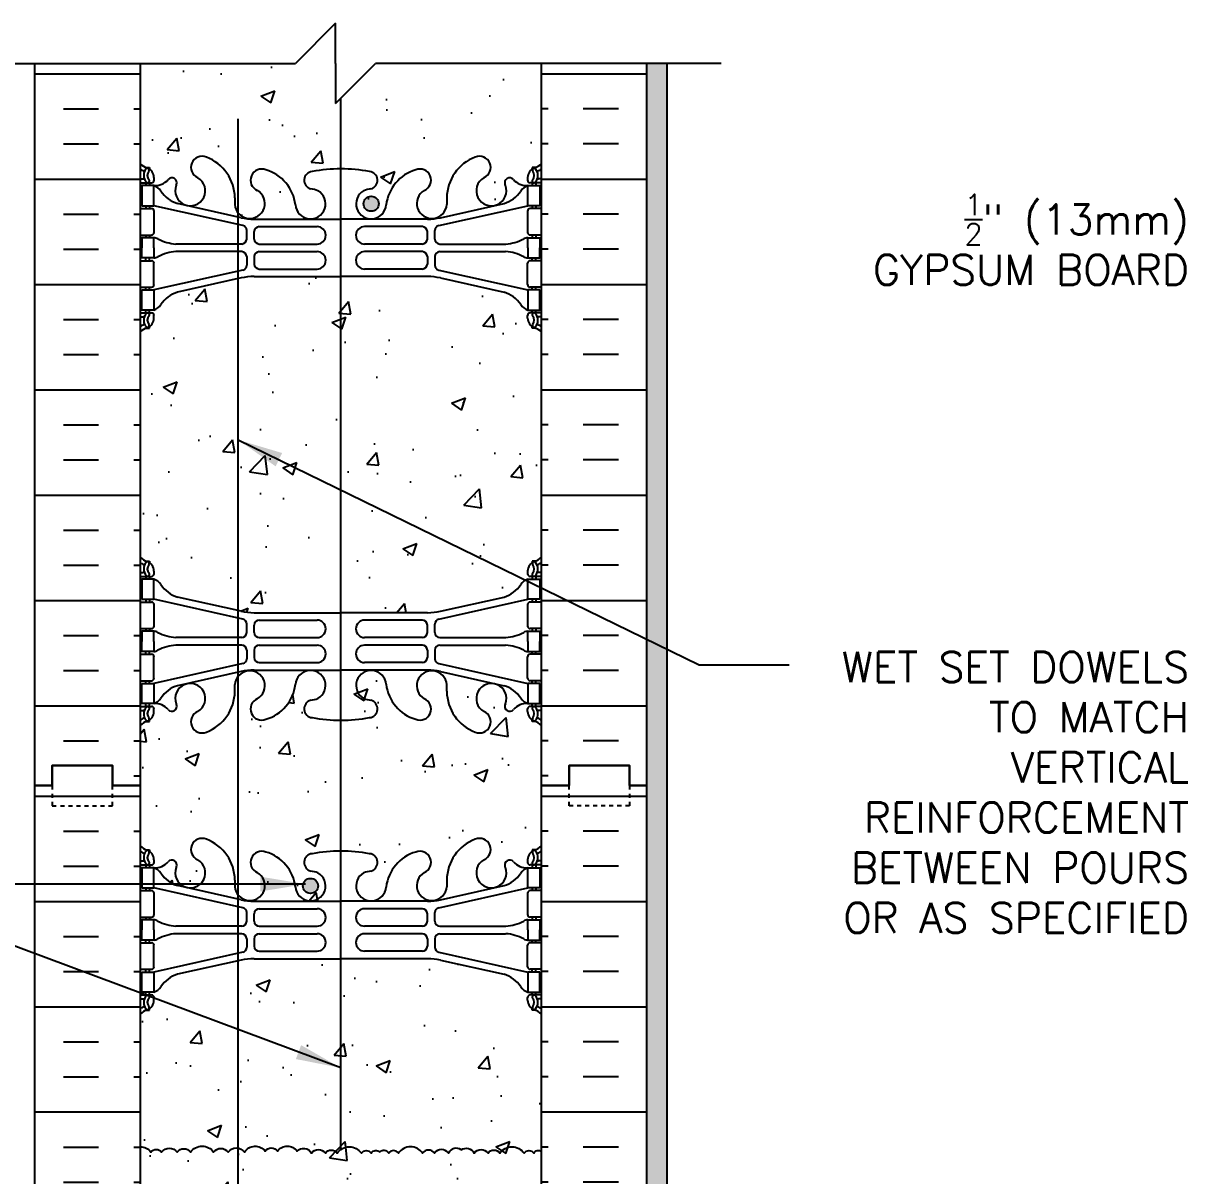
# Model space of a CAD drawing. Header units: inches. Extents: x 246.6 to 295.2, y 123.2 to 216.6.
# Drawn here: x 264.03 to 293.03, y 187.83 to 216.56 of the extents above; entities that cross this region are included whole.
import ezdxf

# ---------------------------------------------------------------- set-up
doc = ezdxf.new("R2010")
doc.units = ezdxf.units.IN
doc.header["$LTSCALE"] = 0.5
doc.header["$MEASUREMENT"] = 0
doc.linetypes.add('DASHED2', pattern=[0.375, 0.25, -0.125])
doc.linetypes.add('DASHEDX2', pattern=[1.5, 1, -0.5])
for name, color, linetype in [('CUT PLANE', 9, 'Continuous'), ('HATCH', 12, 'Continuous'), ('line25', 2, 'Continuous'), ('LINE3', 3, 'Continuous'), ('LINE50', 5, 'Continuous'), ('LINE9', 9, 'Continuous'), ('TEXT', 4, 'Continuous'), ('Web_Edge', 9, 'Continuous')]:
    doc.layers.add(name, color=color, linetype=linetype)
doc.styles.add('DIM', font='romans.shx', dxfattribs={"width": 0.7})
doc.styles.add('ROMANS', font='romans.shx', dxfattribs={"height": 1.125})
doc.dimstyles.new('ext_12', dxfattribs={"dimscale": 12, "dimtxt": 0.09375, "dimasz": 0.09375, "dimexe": 0.09375, "dimexo": 0.0625, "dimgap": 0.0625, "dimtad": 1, "dimdec": 1, "dimzin": 3, "dimdsep": 46, "dimlunit": 4, "dimtxsty": 'DIM', "dimcen": 0.09, "dimdle": 0.09375, "dimclrt": 4, "dimadec": 0, "dimazin": 0, "dimtfac": 1, "dimtdec": 1, "dimtmove": 2, "dimatfit": 3, "dimfxl": 1, "dimfrac": 2, "dimtolj": 1, "dimtzin": 0, "dimarcsym": 0})
pattern_1 = [(50, (0, 0), (3.5863, -0.31376), [0.375, -4.125]), (355, (0, 0), (-0.693757, 3.76096), [0.3, -3.3]), (100.4514, (0.299, -0.026), (2.892547, 3.447198), [0.3187, -3.50571]), (46.1842, (0, 1), (5.336205, -0.827595), [0.5625, -6.1875]), (96.6356, (0.4447, 0.931), (4.67331, 4.87059), [0.47805, -5.258565]), (351.1842, (0, 1), (4.67331, 4.87059), [0.45, -4.95]), (21, (0.5, 0.75), (2.984535, -2.013094), [0.375, -4.125]), (326, (0.5, 0.75), (1.216577, 3.62575), [0.3, -3.3]), (71.4514, (0.7487, 0.5822), (4.201113, 1.612652), [0.3187, -3.50571]), (37.5, (0, 0), (0.0607993, 1.6644693), [0, -3.26, 0, -3.35, 0, -3.3125]), (7.5, (0, 0), (1.315348, 1.972059), [0, -1.91, 0, -3.185, 0, -1.2625]), (327.5, (-1.115, 0), (2.669112, -0.1127744), [0, -1.25, 0, -3.9, 0, -5.175]), (317.5, (-1.615, 0), (2.915931, 0.500525), [0, -1.625, 0, -2.59, 0, -3.675])]

msp = doc.modelspace()

# ---------------------------------------------------------------- hatches: boundary and pattern name
at = {"layer": 'HATCH'}
h = msp.add_hatch(dxfattribs=at)
h.set_pattern_fill('AR-CONC', color=256, scale=0.5, style=0)
h.set_pattern_definition(pattern_1)
h.paths.add_polyline_path([(276.936, 215.556), (272.803, 215.556), (271.803, 214.556), (271.803, 215.556), (271.803, 216.556), (271.555, 216.308), (271.555, 212.908, -0.025258), (271.936, 212.925, -0.047544), (272.65, 212.86, -0.843243), (272.684, 212.428, 0.055617), (272.505, 212.382, 1.661382), (273.066, 212.03, -0.30095), (273.802, 212.902, -1), (274.016, 212.391, 1.661382), (274.577, 212.038), (274.576, 212.203, -0.311223), (275.285, 213.219, -1), (275.499, 212.708, 2.155404), (276.038, 212.514), (276.026, 212.535, -0.8344), (276.237, 212.661, -0.000004), (276.237, 212.661, 0.23174), (276.595, 212.509), (276.7, 212.509), (276.7, 212.579), (276.653, 212.579, -0.414214), (276.59, 212.642), (276.59, 212.709, -0.249069), (276.7, 212.917), (276.7, 212.958), (276.79, 212.958, 0.088416), (276.936, 213.056)])
h = msp.add_hatch(dxfattribs=at)
h.set_pattern_fill('AR-CONC', color=256, scale=0.5, style=0)
h.set_pattern_definition(pattern_1)
h.paths.add_polyline_path([(271.555, 216.308), (270.803, 215.556), (266.936, 215.556), (266.936, 213.056, 0.08841), (267.082, 212.958), (267.172, 212.958), (267.172, 212.917, -0.249069), (267.282, 212.709), (267.282, 212.642, -0.414214), (267.22, 212.579), (267.172, 212.579), (267.172, 212.509), (267.277, 212.509, -0.155529), (267.453, 212.375, 0.180914), (267.871, 212.064), (269.451, 211.711, 0.054974), (269.778, 211.675), (271.555, 211.675), (271.555, 212.052, -0.95707), (270.806, 212.03, 0.30095), (270.07, 212.902, 0.997129), (269.855, 212.392, 1798.123577), (269.854, 212.392, 0.001994), (269.856, 212.391, -1.661382), (269.295, 212.038), (269.296, 212.203, 0.311223), (268.587, 213.219, 0.999644), (268.373, 212.708, -0.999644), (268.587, 213.219, -0.311223), (269.296, 212.203), (269.295, 212.038, 1.661382), (269.856, 212.391, -1), (270.07, 212.902, -0.30095), (270.806, 212.03, 0.95707), (271.555, 212.052), (271.555, 212.063, 0.264616), (271.367, 212.382, 0.055617), (271.188, 212.428, -0.843243), (271.222, 212.86, -0.02226), (271.555, 212.908)])
h = msp.add_hatch(dxfattribs=at)
h.set_pattern_fill('INSUL', color=256, scale=7, style=0)
h.set_pattern_definition([(0, (-2659.2254, -199.4539), (0, 2.625), []), (0, (-2659.2254, -198.5789), (0, 2.625), [0.875, -0.875]), (0, (-2659.2254, -197.7039), (0, 2.625), [0.875, -0.875])])
h.paths.add_polyline_path([(264.311, 197.556), (264.749, 197.556), (264.749, 198.056), (266.249, 198.056), (266.249, 197.556), (266.936, 197.556), (266.936, 215.556), (266.249, 215.556), (266.249, 216.056), (264.749, 216.056), (264.749, 215.556), (264.311, 215.556)])
h = msp.add_hatch(dxfattribs=at)
h.set_pattern_fill('INSUL', color=256, scale=7, style=0)
h.set_pattern_definition([(180, (3203.0977, -199.4539), (0, 2.625), []), (180, (3203.0977, -198.5789), (0, 2.625), [0.875, -0.875]), (180, (3203.0977, -197.7039), (0, 2.625), [0.875, -0.875])])
h.paths.add_polyline_path([(279.561, 197.556), (279.124, 197.556), (279.124, 198.056), (277.624, 198.056), (277.624, 197.556), (276.936, 197.556), (276.936, 215.556), (277.624, 215.556), (277.624, 216.056), (279.124, 216.056), (279.124, 215.556), (279.561, 215.556)])
h = msp.add_hatch(dxfattribs=at)
h.set_pattern_fill('AR-SAND', color=256, scale=0.25, style=0)
h.set_pattern_definition([(37.5, (304.52053, 141.6733), (-0.0157483, 0.481706), [0, -0.38, 0, -0.425, 0, -0.40625]), (7.5, (304.52053, 141.6733), (0.442444, 0.7055365), [0, -0.205, 0, -0.3425, 0, -0.13125]), (327.5, (304.21303, 141.6733), (0.7785355, 0.0014148), [0, -0.125, 0, -0.45, 0, -0.5875]), (317.5, (304.21303, 141.6733), (0.7515317, 0.219419), [0, -0.0625, 0, -0.295, 0, -0.3375])])
h.paths.add_polyline_path([(280.061, 215.556), (279.561, 215.556), (279.561, 197.556), (279.561, 179.556), (280.061, 179.556)])
h = msp.add_hatch(dxfattribs=at)
h.set_pattern_fill('AR-CONC', color=256, scale=0.5)
h.set_pattern_definition([(50, (0, 0), (3.5863, -0.31376), [0.375, -4.125]), (355, (0, 0), (-0.693757, 3.76096), [0.3, -3.3]), (100.4514, (0.299, -0.026), (2.892544, 3.4472), [0.3187, -3.50571]), (46.1842, (0, 1), (5.336207, -0.827596), [0.5625, -6.1875]), (96.6356, (0.4447, 0.931), (4.67331, 4.87059), [0.47805, -5.25857]), (351.1842, (0, 1), (4.67331, 4.87059), [0.45, -4.95]), (21, (0.5, 0.75), (2.984535, -2.013094), [0.375, -4.125]), (326, (0.5, 0.75), (1.216577, 3.62575), [0.3, -3.3]), (71.4514, (0.7487, 0.5822), (4.201112, 1.612656), [0.3187, -3.50571]), (37.5, (0, 0), (0.0607993, 1.6644693), [0, -3.26, 0, -3.35, 0, -3.3125]), (7.5, (0, 0), (1.315348, 1.972059), [0, -1.91, 0, -3.185, 0, -1.2625]), (327.5, (-1.115, 0), (2.669112, -0.1127744), [0, -1.25, 0, -3.9, 0, -5.175]), (317.5, (-1.615, 0), (2.915931, 0.500525), [0, -1.625, 0, -2.59, 0, -3.675])])
h.paths.add_polyline_path([(276.936, 164.056, 0.088416), (276.79, 164.153), (276.7, 164.153), (276.7, 164.195, -0.249069), (276.59, 164.402), (276.59, 164.469, -0.414214), (276.653, 164.532), (276.7, 164.532), (276.7, 164.602), (276.595, 164.602, 0.231736), (276.237, 164.451, -0.940476), (276.039, 164.603, 2.135543), (275.499, 164.403, -1), (275.285, 163.892, -0.311223), (274.576, 164.908), (274.577, 165.073, 1.661382), (274.016, 164.72, -1), (273.802, 164.209, -0.307094), (273.064, 165.105, 1.604516), (272.505, 164.729, 0.055617), (272.684, 164.683, -0.843243), (272.65, 164.251, -0.047544), (271.936, 164.186), (271.936, 162.556), (271.936, 161.556), (271.936, 160.556), (272.936, 161.556), (276.936, 161.556)])
h.paths.add_polyline_path([(276.595, 174.409, -0.168672), (276.409, 174.559, 0.17445), (276.002, 174.855), (274.421, 175.208, 0.054974), (274.094, 175.244), (271.936, 175.244), (271.936, 166.867), (274.094, 166.867, 0.054974), (274.421, 166.903), (276.002, 167.256, 0.17445), (276.409, 167.552, -0.168672), (276.595, 167.702), (276.7, 167.702), (276.7, 167.772), (276.653, 167.772, -0.414214), (276.59, 167.834), (276.59, 167.902, -0.249069), (276.7, 168.109), (276.7, 168.151), (276.79, 168.151, 0.088416), (276.936, 168.248), (276.936, 173.863, 0.088416), (276.79, 173.961), (276.7, 173.961), (276.7, 174.002, -0.249069), (276.59, 174.209), (276.59, 174.277, -0.414214), (276.653, 174.339), (276.7, 174.339), (276.7, 174.409)])
h.paths.add_polyline_path([(271.936, 175.244), (271.936, 175.244), (269.778, 175.244, 0.054974), (269.451, 175.208), (267.871, 174.855, 0.17445), (267.463, 174.559, -0.168672), (267.277, 174.409), (267.172, 174.409), (267.172, 174.339), (267.22, 174.339, -0.414214), (267.282, 174.277), (267.282, 174.209, -0.249069), (267.172, 174.002), (267.172, 173.961), (267.082, 173.961, 0.08841), (266.936, 173.863), (266.936, 168.248, 0.08841), (267.082, 168.151), (267.172, 168.151), (267.172, 168.109, -0.249069), (267.282, 167.902), (267.282, 167.834, -0.414214), (267.22, 167.772), (267.172, 167.772), (267.172, 167.702), (267.277, 167.702, -0.168672), (267.463, 167.552, 0.17445), (267.871, 167.256), (269.451, 166.903, 0.054974), (269.778, 166.867), (271.936, 166.867)])
h.paths.add_polyline_path([(276.936, 188.445, 0.440416), (276.744, 188.397, 0.520567), (276.501, 188.397, 0.520567), (275.898, 188.397, 0.520567), (275.603, 188.397, 0.520567), (275.257, 188.397, 0.450483), (274.936, 188.48, 0.450483), (274.615, 188.397, 0.520567), (274.269, 188.397, 0.520567), (273.974, 188.397, 0.520567), (273.371, 188.397, 0.520567), (273.128, 188.397, 0.520567), (272.91, 188.422, 0.520567), (272.692, 188.397, 0.520567), (272.448, 188.397, 0.520567), (271.845, 188.397, 0.520567), (271.551, 188.397, 0.520567), (271.204, 188.397, 0.520567), (270.845, 188.448, 0.520567), (270.358, 188.448, 0.520567), (270.05, 188.448, 0.520567), (269.537, 188.422, 0.191729), (269.382, 188.524), (269.382, 184.919), (269.451, 184.903, 0.054974), (269.778, 184.867), (271.936, 184.867), (274.094, 184.867, 0.054974), (274.421, 184.903), (276.002, 185.256, 0.17445), (276.409, 185.552, -0.168672), (276.595, 185.702), (276.7, 185.702), (276.7, 185.772), (276.653, 185.772, -0.414214), (276.59, 185.834), (276.59, 185.902, -0.249069), (276.7, 186.109), (276.7, 186.151), (276.79, 186.151, 0.088416), (276.936, 186.248)])
h.paths.add_polyline_path([(269.382, 188.524, 0.298995), (269.127, 188.422, 0.520567), (268.768, 188.422, 0.520567), (268.191, 188.422, 0.520567), (267.858, 188.422, 0.520567), (267.473, 188.422, 0.520567), (267.204, 188.422, 0.254004), (266.936, 188.556), (266.936, 186.248, 0.08841), (267.082, 186.151), (267.172, 186.151), (267.172, 186.109, -0.249069), (267.282, 185.902), (267.282, 185.834, -0.414214), (267.22, 185.772), (267.172, 185.772), (267.172, 185.702), (267.277, 185.702, -0.168672), (267.463, 185.552, 0.17445), (267.871, 185.256), (269.382, 184.919)])
h.paths.add_polyline_path([(269.382, 193.192), (267.871, 192.855, 0.17445), (267.463, 192.559, -0.168672), (267.277, 192.409), (267.172, 192.409), (267.172, 192.339), (267.22, 192.339, -0.414214), (267.282, 192.277), (267.282, 192.209, -0.249069), (267.172, 192.002), (267.172, 191.961), (267.082, 191.961, 0.08841), (266.936, 191.863), (266.936, 188.556, -0.254004), (267.204, 188.422, -0.520567), (267.473, 188.422, -0.520567), (267.858, 188.422, -0.520567), (268.191, 188.422, -0.520567), (268.768, 188.422, -0.520567), (269.127, 188.422, -0.298995), (269.382, 188.524)])
h.paths.add_polyline_path([(276.936, 191.863, 0.088416), (276.79, 191.961), (276.7, 191.961), (276.7, 192.002, -0.249069), (276.59, 192.209), (276.59, 192.277, -0.414214), (276.653, 192.339), (276.7, 192.339), (276.7, 192.409), (276.595, 192.409, -0.168672), (276.409, 192.559, 0.17445), (276.002, 192.855), (274.421, 193.208, 0.054974), (274.094, 193.244), (271.936, 193.244), (271.936, 188.487, -0.413927), (272.448, 188.397, -0.520567), (272.692, 188.397, -0.520567), (272.91, 188.422, -0.520567), (273.128, 188.397, -0.520567), (273.371, 188.397, -0.520567), (273.974, 188.397, -0.520567), (274.269, 188.397, -0.520567), (274.615, 188.397, -0.450483), (274.936, 188.48, -0.450483), (275.257, 188.397, -0.520567), (275.603, 188.397, -0.520567), (275.898, 188.397, -0.520567), (276.501, 188.397, -0.520567), (276.744, 188.397, -0.440416), (276.936, 188.445)])
h.paths.add_polyline_path([(271.936, 193.244), (269.778, 193.244, 0.054974), (269.451, 193.208), (269.382, 193.192), (269.382, 188.524, -0.191729), (269.537, 188.422, -0.520567), (270.05, 188.448, -0.520567), (270.358, 188.448, -0.520567), (270.845, 188.448, -0.520567), (271.204, 188.397, -0.520567), (271.551, 188.397, -0.520567), (271.845, 188.397, -0.087735), (271.936, 188.487)])
h.paths.add_polyline_path([(269.382, 210.192), (267.871, 209.855, 0.17445), (267.463, 209.559, -0.168672), (267.277, 209.409), (267.172, 209.409), (267.172, 209.339), (267.22, 209.339, -0.414214), (267.282, 209.277), (267.282, 209.209, -0.249069), (267.172, 209.002), (267.172, 208.961), (267.082, 208.961, 0.08841), (266.936, 208.863), (266.936, 203.248, 0.08841), (267.082, 203.151), (267.172, 203.151), (267.172, 203.109, -0.249069), (267.282, 202.902), (267.282, 202.834, -0.414214), (267.22, 202.772), (267.172, 202.772), (267.172, 202.702), (267.277, 202.702, -0.168672), (267.463, 202.552, 0.17445), (267.871, 202.256), (269.382, 201.919)])
h.paths.add_polyline_path([(271.936, 210.244), (271.936, 210.244), (269.778, 210.244, 0.054974), (269.451, 210.208), (269.382, 210.192), (269.382, 201.919), (269.451, 201.903, 0.054974), (269.778, 201.867), (271.936, 201.867)])
h.paths.add_polyline_path([(276.936, 208.863, 0.088416), (276.79, 208.961), (276.7, 208.961), (276.7, 209.002, -0.249069), (276.59, 209.209), (276.59, 209.277, -0.414214), (276.653, 209.339), (276.7, 209.339), (276.7, 209.409), (276.595, 209.409, -0.168672), (276.409, 209.559, 0.17445), (276.002, 209.855), (274.421, 210.208, 0.054974), (274.094, 210.244), (271.936, 210.244), (271.936, 201.867), (274.094, 201.867, 0.054974), (274.421, 201.903), (276.002, 202.256, 0.17445), (276.409, 202.552, -0.168672), (276.595, 202.702), (276.7, 202.702), (276.7, 202.772), (276.653, 202.772, -0.414214), (276.59, 202.834), (276.59, 202.902, -0.249069), (276.7, 203.109), (276.7, 203.151), (276.79, 203.151, 0.088416), (276.936, 203.248)])
h = msp.add_hatch(dxfattribs=at)
h.set_pattern_fill('AR-CONC', color=256, scale=0.5, style=0)
h.set_pattern_definition(pattern_1)
h.paths.add_polyline_path([(276.936, 199.056, 0.088416), (276.79, 199.153), (276.7, 199.153), (276.7, 199.195, -0.249069), (276.59, 199.402), (276.59, 199.469, -0.414214), (276.653, 199.532), (276.7, 199.532), (276.7, 199.602), (276.595, 199.602, -0.155529), (276.419, 199.736, 0.180914), (276.002, 200.047), (274.421, 200.4, 0.054974), (274.094, 200.436), (271.936, 200.436), (271.555, 200.436), (271.555, 200.059, -0.006822), (271.555, 200.049), (271.555, 199.204, 0.025258), (271.936, 199.186, 0.047544), (272.65, 199.251, 0.843243), (272.684, 199.683, -0.055617), (272.505, 199.729, -1.661382), (273.066, 200.082, 0.30095), (273.802, 199.209, 0.997129), (274.017, 199.72, 1798.123577), (274.018, 199.72, 0.001994), (274.016, 199.72, -1.661382), (274.577, 200.073), (274.576, 199.908, 0.311223), (275.285, 198.892, 0.999644), (275.499, 199.403, -0.999644), (275.285, 198.892, -0.311223), (274.576, 199.908), (274.577, 200.073, 1.661382), (274.016, 199.72, -1), (273.802, 199.209, -0.30095), (273.066, 200.082, 1.661382), (272.505, 199.729, 0.055617), (272.684, 199.683, -0.843243), (272.65, 199.251, -0.047544), (271.936, 199.186, -0.025258), (271.555, 199.204), (271.555, 195.908, -0.025258), (271.936, 195.925, -0.047544), (272.65, 195.86, -0.843243), (272.684, 195.428, 0.055617), (272.505, 195.382, 1.661382), (273.066, 195.03, -0.30095), (273.802, 195.902, -1), (274.016, 195.391, 1.661382), (274.577, 195.038), (274.576, 195.203, -0.311223), (275.285, 196.219, -1), (275.499, 195.708, 2.155404), (276.038, 195.514), (276.026, 195.535, -0.8344), (276.237, 195.661, -0.000004), (276.237, 195.661, 0.23174), (276.595, 195.509), (276.7, 195.509), (276.7, 195.579), (276.653, 195.579, -0.414214), (276.59, 195.642), (276.59, 195.709, -0.249069), (276.7, 195.917), (276.7, 195.958), (276.79, 195.958, 0.088416), (276.936, 196.056), (276.936, 197.556)])
h = msp.add_hatch(dxfattribs=at)
h.set_pattern_fill('AR-CONC', color=256, scale=0.5, style=0)
h.set_pattern_definition(pattern_1)
h.paths.add_polyline_path([(271.555, 199.204, -0.02226), (271.222, 199.251, -0.843243), (271.188, 199.683, 0.055617), (271.367, 199.729, 0.264616), (271.555, 200.049), (271.555, 200.059, 0.95707), (270.806, 200.082, -0.30095), (270.07, 199.209, -1), (269.856, 199.72, 1.661382), (269.295, 200.073), (269.296, 199.908, -0.311223), (268.587, 198.892, -1), (268.373, 199.403, 2.155404), (267.835, 199.598), (267.846, 199.576, -0.8344), (267.635, 199.451, -0.000004), (267.635, 199.451, 0.23174), (267.277, 199.602), (267.172, 199.602), (267.172, 199.532), (267.22, 199.532, -0.414214), (267.282, 199.469), (267.282, 199.402, -0.249069), (267.172, 199.195), (267.172, 199.153), (267.082, 199.153, 0.08841), (266.936, 199.056), (266.936, 197.556), (266.936, 196.056, 0.08841), (267.082, 195.958), (267.172, 195.958), (267.172, 195.917, -0.249069), (267.282, 195.709), (267.282, 195.642, -0.414214), (267.22, 195.579), (267.172, 195.579), (267.172, 195.509), (267.277, 195.509, -0.155529), (267.453, 195.375, 0.180914), (267.871, 195.064), (269.451, 194.711, 0.054974), (269.778, 194.675), (271.555, 194.675), (271.555, 195.052, -0.95707), (270.806, 195.03, 0.30095), (270.07, 195.902, 0.997129), (269.855, 195.392, 1798.123577), (269.854, 195.392, 0.001994), (269.856, 195.391, -1.661382), (269.295, 195.038), (269.296, 195.203, 0.311223), (268.587, 196.219, 0.999644), (268.373, 195.708, -0.999644), (268.587, 196.219, -0.311223), (269.296, 195.203), (269.295, 195.038, 1.661382), (269.856, 195.391, -1), (270.07, 195.902, -0.30095), (270.806, 195.03, 0.95707), (271.555, 195.052), (271.555, 195.063, 0.264616), (271.367, 195.382, 0.055617), (271.188, 195.428, -0.843243), (271.222, 195.86, -0.02226), (271.555, 195.908)])
h = msp.add_hatch(dxfattribs=at)
h.set_pattern_fill('INSUL', color=256, scale=7, style=0)
h.set_pattern_definition([(0, (-2659.2254, -217.4539), (0, 2.625), []), (0, (-2659.2254, -216.5789), (0, 2.625), [0.875, -0.875]), (0, (-2659.2254, -215.7039), (0, 2.625), [0.875, -0.875])])
h.paths.add_polyline_path([(264.311, 179.556), (264.749, 179.556), (264.749, 180.056), (266.249, 180.056), (266.249, 179.556), (266.936, 179.556), (266.936, 197.556), (266.249, 197.556), (266.249, 198.056), (264.749, 198.056), (264.749, 197.556), (264.311, 197.556)])
h = msp.add_hatch(dxfattribs=at)
h.set_pattern_fill('INSUL', color=256, scale=7, style=0)
h.set_pattern_definition([(180, (3203.0977, -217.4539), (0, 2.625), []), (180, (3203.0977, -216.5789), (0, 2.625), [0.875, -0.875]), (180, (3203.0977, -215.7039), (0, 2.625), [0.875, -0.875])])
h.paths.add_polyline_path([(279.561, 179.556), (279.124, 179.556), (279.124, 180.056), (277.624, 180.056), (277.624, 179.556), (276.936, 179.556), (276.936, 197.556), (277.624, 197.556), (277.624, 198.056), (279.124, 198.056), (279.124, 197.556), (279.561, 197.556)])
at = {"layer": 'LINE3'}
for points in [[(272.88, 212.057, 1), (272.505, 212.057, 1)], [(271.368, 195.057, 1), (270.993, 195.057, 1)]]:
    msp.add_hatch(color=256, dxfattribs=at).paths.add_polyline_path(points)

# ---------------------------------------------------------------- linework, layer by layer
at = {"layer": 'CUT PLANE'}
for p, q in [((271.803, 216.556), (270.803, 215.556)), ((271.803, 215.556), (271.803, 216.556)), ((262.196, 215.556), (270.803, 215.556)), ((271.803, 214.556), (272.803, 215.556)), ((271.803, 215.556), (271.803, 214.556)), ((281.409, 215.556), (272.803, 215.556))]:
    msp.add_line(p, q, dxfattribs=at)
at = {"layer": 'HATCH'}
for points in [[(266.936, 188.556, -0.254004), (267.204, 188.422, -0.520567), (267.473, 188.422, -0.520567), (267.858, 188.422, -0.520567), (268.191, 188.422, -0.520567), (268.768, 188.422, -0.520567), (269.127, 188.422, -0.520567), (269.537, 188.422, -0.520567), (270.05, 188.448, -0.520567), (270.358, 188.448, -0.520567), (270.845, 188.448, -0.520567), (271.204, 188.397, -0.520567), (271.551, 188.397, -0.520567), (271.845, 188.397, -0.520567), (272.448, 188.397, -0.520567), (272.692, 188.397, -0.520567), (272.91, 188.422)], [(274.936, 188.48, 0.450483), (274.615, 188.397, 0.520567), (274.269, 188.397, 0.520567), (273.974, 188.397, 0.520567), (273.371, 188.397, 0.520567), (273.128, 188.397, 0.520567), (272.91, 188.422)], [(274.936, 188.48, -0.450483), (275.257, 188.397, -0.520567), (275.603, 188.397, -0.520567), (275.898, 188.397, -0.520567), (276.501, 188.397, -0.520567), (276.744, 188.397, -0.440416), (276.936, 188.445, -0.440416)]]:
    msp.add_lwpolyline(points, format="xyb", dxfattribs=at)
at = {"layer": 'line25'}
for p, q in [((266.936, 215.556), (266.936, 197.556)), ((276.936, 197.556), (276.936, 215.556)), ((266.936, 197.556), (266.936, 179.556)), ((276.936, 179.556), (276.936, 197.556))]:
    msp.add_line(p, q, dxfattribs=at)
at = {"layer": 'LINE3'}
for p, q in [((271.936, 188.487), (271.936, 214.689)), ((269.382, 171.593), (269.382, 214.173))]:
    msp.add_line(p, q, dxfattribs=at)
for centre in [(272.692, 212.057), (271.18, 195.057)]:
    msp.add_circle(centre, 0.188, dxfattribs=at)
at = {"layer": 'LINE50'}
for p, q in [((264.311, 197.556), (264.311, 215.556)), ((279.561, 197.556), (279.561, 215.556)), ((264.311, 179.556), (264.311, 197.556)), ((279.561, 179.556), (279.561, 197.556))]:
    msp.add_line(p, q, dxfattribs=at)
for points in [[(266.936, 197.556), (266.249, 197.556), (266.249, 198.056), (264.749, 198.056), (264.749, 197.556), (264.311, 197.556)], [(264.311, 197.556), (264.749, 197.556), (264.749, 198.056), (266.249, 198.056), (266.249, 197.556), (266.936, 197.556)], [(276.936, 197.556), (277.624, 197.556), (277.624, 198.056), (279.124, 198.056), (279.124, 197.556), (279.561, 197.556)], [(279.561, 197.556), (279.124, 197.556), (279.124, 198.056), (277.624, 198.056), (277.624, 197.556), (276.936, 197.556)]]:
    msp.add_lwpolyline(points, dxfattribs=at)
at = {"layer": 'LINE9'}
msp.add_line((280.061, 215.556), (280.061, 179.556), dxfattribs=at)
at = {"layer": 'LINE9', "linetype": 'DASHED2', "ltscale": 0.15}
for points in [[(264.749, 197.556), (264.749, 197.556), (264.749, 197.056), (266.249, 197.056), (266.249, 197.556), (266.249, 197.556)], [(279.124, 197.556), (279.124, 197.556), (279.124, 197.056), (277.624, 197.056), (277.624, 197.556), (277.624, 197.556)]]:
    msp.add_lwpolyline(points, dxfattribs=at)
at = {"layer": 'TEXT'}
for points in [[(265.797, 213.389, 0, 0.36, 0), (264.717, 213.389, 0, 0, 0), (260.881, 213.389, 0, 0, 0)], [(280.061, 211.722, 0, 0.36, 0), (281.141, 211.722, 0, 0, 0), (286.356, 211.722, 0, 0, 0)]]:
    msp.add_lwpolyline(points, format="xyseb", dxfattribs=at)
at = {"layer": 'Web_Edge'}
for p, q in [((267.082, 212.958), (267.172, 212.958)), ((267.172, 212.958), (267.172, 212.917)), ((276.79, 212.958), (276.7, 212.958)), ((276.7, 212.958), (276.7, 212.917)), ((266.936, 212.679), (267.014, 212.679)), ((267.282, 212.709), (267.282, 212.642)), ((276.59, 212.709), (276.59, 212.642)), ((276.936, 212.679), (276.858, 212.679)), ((266.936, 212.579), (267.22, 212.579)), ((267.082, 212.579), (267.082, 212.509)), ((267.172, 212.579), (267.172, 212.509)), ((267.835, 212.514), (267.846, 212.535)), ((276.038, 212.514), (276.026, 212.535)), ((276.936, 212.579), (276.653, 212.579)), ((276.7, 212.579), (276.7, 212.509)), ((276.79, 212.579), (276.79, 212.509)), ((269.451, 211.711), (267.871, 212.064)), ((269.296, 212.203), (269.295, 212.038)), ((274.421, 211.711), (276.002, 212.064)), ((274.576, 212.203), (274.577, 212.038)), ((266.936, 211.939), (267.22, 211.939)), ((267.082, 212.009), (267.082, 211.939)), ((267.172, 212.009), (267.172, 211.939)), ((269.495, 211.513), (267.277, 212.009)), ((267.282, 211.877), (267.282, 211.342)), ((274.378, 211.513), (276.595, 212.009)), ((276.59, 211.877), (276.59, 211.342)), ((276.936, 211.939), (276.653, 211.939)), ((276.7, 212.009), (276.7, 211.939)), ((276.79, 212.009), (276.79, 211.939)), ((269.778, 211.675), (271.936, 211.675)), ((269.905, 211.488), (271.344, 211.488)), ((274.094, 211.675), (271.936, 211.675)), ((273.967, 211.488), (272.528, 211.488)), ((266.936, 211.279), (267.22, 211.279)), ((267.082, 211.279), (267.082, 211.209)), ((267.172, 211.279), (267.172, 211.209)), ((269.592, 211.179), (269.592, 211.391)), ((269.78, 211.179), (269.78, 211.363)), ((274.092, 211.179), (274.092, 211.363)), ((274.28, 211.179), (274.28, 211.391)), ((276.936, 211.279), (276.653, 211.279)), ((276.7, 211.279), (276.7, 211.209)), ((276.79, 211.279), (276.79, 211.209)), ((269.467, 211.054), (267.83, 211.054)), ((269.905, 211.054), (271.344, 211.054)), ((273.967, 211.054), (272.528, 211.054)), ((274.405, 211.054), (276.042, 211.054)), ((266.936, 210.639), (267.22, 210.639)), ((267.082, 210.639), (267.082, 210.709)), ((267.172, 210.639), (267.172, 210.709)), ((269.467, 210.865), (267.83, 210.865)), ((269.592, 210.74), (269.592, 210.528)), ((269.78, 210.74), (269.78, 210.556)), ((269.905, 210.865), (271.344, 210.865)), ((273.967, 210.865), (272.528, 210.865)), ((274.092, 210.74), (274.092, 210.556)), ((274.28, 210.74), (274.28, 210.528)), ((274.405, 210.865), (276.042, 210.865)), ((276.936, 210.639), (276.653, 210.639)), ((276.7, 210.639), (276.7, 210.709)), ((276.79, 210.639), (276.79, 210.709)), ((269.495, 210.406), (267.277, 209.909)), ((267.282, 210.042), (267.282, 210.577)), ((269.905, 210.431), (271.344, 210.431)), ((273.967, 210.431), (272.528, 210.431)), ((274.378, 210.406), (276.595, 209.909)), ((276.59, 210.042), (276.59, 210.577)), ((269.451, 210.208), (267.871, 209.855)), ((269.778, 210.244), (271.936, 210.244)), ((274.094, 210.244), (271.936, 210.244)), ((274.421, 210.208), (276.002, 209.855)), ((266.936, 209.979), (267.22, 209.979)), ((267.082, 209.909), (267.082, 209.979)), ((267.172, 209.909), (267.172, 209.979)), ((276.936, 209.979), (276.653, 209.979)), ((276.7, 209.909), (276.7, 209.979)), ((276.79, 209.909), (276.79, 209.979)), ((266.936, 209.339), (267.22, 209.339)), ((266.936, 209.239), (267.014, 209.239)), ((267.082, 209.339), (267.082, 209.409)), ((267.172, 209.339), (267.172, 209.409)), ((267.282, 209.209), (267.282, 209.277)), ((276.59, 209.209), (276.59, 209.277)), ((276.936, 209.339), (276.653, 209.339)), ((276.7, 209.339), (276.7, 209.409)), ((276.79, 209.339), (276.79, 209.409)), ((276.936, 209.239), (276.858, 209.239)), ((267.082, 208.961), (267.172, 208.961)), ((267.172, 208.961), (267.172, 209.002)), ((276.7, 208.961), (276.7, 209.002)), ((276.79, 208.961), (276.7, 208.961)), ((267.082, 203.151), (267.172, 203.151)), ((267.172, 203.151), (267.172, 203.109)), ((276.79, 203.151), (276.7, 203.151)), ((276.7, 203.151), (276.7, 203.109)), ((266.936, 202.872), (267.014, 202.872)), ((266.936, 202.772), (267.22, 202.772)), ((267.082, 202.772), (267.082, 202.702)), ((267.172, 202.772), (267.172, 202.702)), ((267.282, 202.902), (267.282, 202.834)), ((276.59, 202.902), (276.59, 202.834)), ((276.936, 202.772), (276.653, 202.772)), ((276.7, 202.772), (276.7, 202.702)), ((276.79, 202.772), (276.79, 202.702)), ((276.936, 202.872), (276.858, 202.872)), ((267.082, 202.202), (267.082, 202.132)), ((267.172, 202.202), (267.172, 202.132)), ((269.495, 201.705), (267.277, 202.202)), ((269.451, 201.903), (267.871, 202.256)), ((274.378, 201.705), (276.595, 202.202)), ((274.421, 201.903), (276.002, 202.256)), ((276.7, 202.202), (276.7, 202.132)), ((276.79, 202.202), (276.79, 202.132)), ((266.936, 202.132), (267.22, 202.132)), ((267.282, 202.069), (267.282, 201.534)), ((276.59, 202.069), (276.59, 201.534)), ((276.936, 202.132), (276.653, 202.132)), ((269.778, 201.867), (271.936, 201.867)), ((269.905, 201.681), (271.344, 201.681)), ((274.094, 201.867), (271.936, 201.867)), ((273.967, 201.681), (272.528, 201.681)), ((266.936, 201.472), (267.22, 201.472)), ((267.082, 201.472), (267.082, 201.402)), ((267.172, 201.472), (267.172, 201.402)), ((269.592, 201.371), (269.592, 201.583)), ((269.78, 201.372), (269.78, 201.556)), ((274.092, 201.372), (274.092, 201.556)), ((274.28, 201.371), (274.28, 201.583)), ((276.936, 201.472), (276.653, 201.472)), ((276.7, 201.472), (276.7, 201.402)), ((276.79, 201.472), (276.79, 201.402)), ((269.467, 201.246), (267.83, 201.246)), ((269.467, 201.058), (267.83, 201.058)), ((269.905, 201.247), (271.344, 201.247)), ((269.905, 201.057), (271.344, 201.057)), ((273.967, 201.247), (272.528, 201.247)), ((273.967, 201.057), (272.528, 201.057)), ((274.405, 201.246), (276.042, 201.246)), ((274.405, 201.058), (276.042, 201.058)), ((266.936, 200.832), (267.22, 200.832)), ((267.082, 200.832), (267.082, 200.902)), ((267.172, 200.832), (267.172, 200.902)), ((267.282, 200.234), (267.282, 200.769)), ((269.592, 200.933), (269.592, 200.72)), ((269.78, 200.932), (269.78, 200.748)), ((274.092, 200.932), (274.092, 200.748)), ((274.28, 200.933), (274.28, 200.72)), ((276.59, 200.234), (276.59, 200.769)), ((276.936, 200.832), (276.653, 200.832)), ((276.7, 200.832), (276.7, 200.902)), ((276.79, 200.832), (276.79, 200.902)), ((269.495, 200.598), (267.277, 200.102)), ((269.778, 200.436), (271.936, 200.436)), ((269.905, 200.623), (271.344, 200.623)), ((274.094, 200.436), (271.936, 200.436)), ((273.967, 200.623), (272.528, 200.623)), ((274.378, 200.598), (276.595, 200.102)), ((266.936, 200.172), (267.22, 200.172)), ((267.082, 200.102), (267.082, 200.172)), ((267.172, 200.102), (267.172, 200.172)), ((269.451, 200.4), (267.871, 200.047)), ((274.421, 200.4), (276.002, 200.047)), ((276.936, 200.172), (276.653, 200.172)), ((276.7, 200.102), (276.7, 200.172)), ((276.79, 200.102), (276.79, 200.172)), ((269.296, 199.908), (269.295, 200.073)), ((274.576, 199.908), (274.577, 200.073)), ((267.082, 199.532), (267.082, 199.602)), ((267.172, 199.532), (267.172, 199.602)), ((267.835, 199.598), (267.846, 199.576)), ((276.038, 199.598), (276.026, 199.576)), ((276.7, 199.532), (276.7, 199.602)), ((276.79, 199.532), (276.79, 199.602)), ((266.936, 199.532), (267.22, 199.532)), ((266.936, 199.432), (267.014, 199.432)), ((267.282, 199.402), (267.282, 199.469)), ((276.59, 199.402), (276.59, 199.469)), ((276.936, 199.532), (276.653, 199.532)), ((276.936, 199.432), (276.858, 199.432)), ((267.082, 199.153), (267.172, 199.153)), ((267.172, 199.153), (267.172, 199.195)), ((276.7, 199.153), (276.7, 199.195)), ((276.79, 199.153), (276.7, 199.153)), ((267.082, 195.958), (267.172, 195.958)), ((267.172, 195.958), (267.172, 195.917)), ((276.79, 195.958), (276.7, 195.958)), ((276.7, 195.958), (276.7, 195.917)), ((266.936, 195.679), (267.014, 195.679)), ((266.936, 195.579), (267.22, 195.579)), ((267.082, 195.579), (267.082, 195.509)), ((267.172, 195.579), (267.172, 195.509)), ((267.282, 195.709), (267.282, 195.642)), ((267.835, 195.514), (267.846, 195.535)), ((276.038, 195.514), (276.026, 195.535)), ((276.59, 195.709), (276.59, 195.642)), ((276.936, 195.579), (276.653, 195.579)), ((276.7, 195.579), (276.7, 195.509)), ((276.79, 195.579), (276.79, 195.509)), ((276.936, 195.679), (276.858, 195.679)), ((266.936, 194.939), (267.22, 194.939)), ((267.082, 195.009), (267.082, 194.939)), ((267.172, 195.009), (267.172, 194.939)), ((269.495, 194.513), (267.277, 195.009)), ((269.451, 194.711), (267.871, 195.064)), ((269.296, 195.203), (269.295, 195.038)), ((274.378, 194.513), (276.595, 195.009)), ((274.421, 194.711), (276.002, 195.064)), ((274.576, 195.203), (274.577, 195.038)), ((276.936, 194.939), (276.653, 194.939)), ((276.7, 195.009), (276.7, 194.939)), ((276.79, 195.009), (276.79, 194.939)), ((267.282, 194.877), (267.282, 194.342)), ((269.778, 194.675), (271.936, 194.675)), ((274.094, 194.675), (271.936, 194.675)), ((276.59, 194.877), (276.59, 194.342)), ((269.592, 194.179), (269.592, 194.391)), ((269.78, 194.179), (269.78, 194.363)), ((269.905, 194.488), (271.344, 194.488)), ((273.967, 194.488), (272.528, 194.488)), ((274.092, 194.179), (274.092, 194.363)), ((274.28, 194.179), (274.28, 194.391)), ((266.936, 194.279), (267.22, 194.279)), ((267.082, 194.279), (267.082, 194.209)), ((267.172, 194.279), (267.172, 194.209)), ((269.467, 194.054), (267.83, 194.054)), ((269.905, 194.054), (271.344, 194.054)), ((273.967, 194.054), (272.528, 194.054)), ((274.405, 194.054), (276.042, 194.054)), ((276.936, 194.279), (276.653, 194.279)), ((276.7, 194.279), (276.7, 194.209)), ((276.79, 194.279), (276.79, 194.209)), ((269.467, 193.865), (267.83, 193.865)), ((269.905, 193.865), (271.344, 193.865)), ((273.967, 193.865), (272.528, 193.865)), ((274.405, 193.865), (276.042, 193.865)), ((266.936, 193.639), (267.22, 193.639)), ((267.082, 193.639), (267.082, 193.709)), ((267.172, 193.639), (267.172, 193.709)), ((267.282, 193.042), (267.282, 193.577)), ((269.592, 193.74), (269.592, 193.528)), ((269.78, 193.74), (269.78, 193.556)), ((274.092, 193.74), (274.092, 193.556)), ((274.28, 193.74), (274.28, 193.528)), ((276.59, 193.042), (276.59, 193.577)), ((276.936, 193.639), (276.653, 193.639)), ((276.7, 193.639), (276.7, 193.709)), ((276.79, 193.639), (276.79, 193.709)), ((269.495, 193.406), (267.277, 192.909)), ((269.451, 193.208), (267.871, 192.855)), ((269.778, 193.244), (271.936, 193.244)), ((269.905, 193.431), (271.344, 193.431)), ((274.094, 193.244), (271.936, 193.244)), ((273.967, 193.431), (272.528, 193.431)), ((274.378, 193.406), (276.595, 192.909)), ((274.421, 193.208), (276.002, 192.855)), ((266.936, 192.979), (267.22, 192.979)), ((267.082, 192.909), (267.082, 192.979)), ((267.172, 192.909), (267.172, 192.979)), ((276.936, 192.979), (276.653, 192.979)), ((276.7, 192.909), (276.7, 192.979)), ((276.79, 192.909), (276.79, 192.979)), ((266.936, 192.339), (267.22, 192.339)), ((267.082, 192.339), (267.082, 192.409)), ((267.172, 192.339), (267.172, 192.409)), ((276.936, 192.339), (276.653, 192.339)), ((276.7, 192.339), (276.7, 192.409)), ((276.79, 192.339), (276.79, 192.409)), ((266.936, 192.239), (267.014, 192.239)), ((267.282, 192.209), (267.282, 192.277)), ((276.59, 192.209), (276.59, 192.277)), ((276.936, 192.239), (276.858, 192.239)), ((267.082, 191.961), (267.172, 191.961)), ((267.172, 191.961), (267.172, 192.002)), ((276.7, 191.961), (276.7, 192.002)), ((276.79, 191.961), (276.7, 191.961))]:
    msp.add_line(p, q, dxfattribs=at)
for points in [[(266.977, 212.009), (267.277, 212.009), (267.277, 212.509), (266.977, 212.509)], [(276.895, 212.009), (276.595, 212.009), (276.595, 212.509), (276.895, 212.509)], [(266.977, 209.909), (267.277, 209.909), (267.277, 209.409), (266.977, 209.409)], [(276.895, 209.909), (276.595, 209.909), (276.595, 209.409), (276.895, 209.409)], [(266.977, 202.202), (267.277, 202.202), (267.277, 202.702), (266.977, 202.702)], [(276.895, 202.202), (276.595, 202.202), (276.595, 202.702), (276.895, 202.702)], [(266.977, 200.102), (267.277, 200.102), (267.277, 199.602), (266.977, 199.602)], [(276.895, 200.102), (276.595, 200.102), (276.595, 199.602), (276.895, 199.602)], [(266.977, 195.009), (267.277, 195.009), (267.277, 195.509), (266.977, 195.509)], [(276.895, 195.009), (276.595, 195.009), (276.595, 195.509), (276.895, 195.509)], [(266.977, 192.909), (267.277, 192.909), (267.277, 192.409), (266.977, 192.409)], [(276.895, 192.909), (276.595, 192.909), (276.595, 192.409), (276.895, 192.409)]]:
    msp.add_lwpolyline(points, close=True, dxfattribs=at)
for points in [[(267.277, 210.959), (267.277, 211.209), (266.977, 211.209), (266.977, 210.959)], [(276.595, 210.959), (276.595, 211.209), (276.895, 211.209), (276.895, 210.959)], [(267.277, 210.959), (267.277, 210.709), (266.977, 210.709), (266.977, 210.959)], [(276.595, 210.959), (276.595, 210.709), (276.895, 210.709), (276.895, 210.959)], [(267.277, 201.152), (267.277, 201.402), (266.977, 201.402), (266.977, 201.152)], [(276.595, 201.152), (276.595, 201.402), (276.895, 201.402), (276.895, 201.152)], [(267.277, 201.152), (267.277, 200.902), (266.977, 200.902), (266.977, 201.152)], [(276.595, 201.152), (276.595, 200.902), (276.895, 200.902), (276.895, 201.152)], [(267.277, 193.959), (267.277, 194.209), (266.977, 194.209), (266.977, 193.959)], [(276.595, 193.959), (276.595, 194.209), (276.895, 194.209), (276.895, 193.959)], [(267.277, 193.959), (267.277, 193.709), (266.977, 193.709), (266.977, 193.959)], [(276.595, 193.959), (276.595, 193.709), (276.895, 193.709), (276.895, 193.959)]]:
    msp.add_lwpolyline(points, dxfattribs=at)
for centre, radius, start, end in [((268.48, 212.964), 0.277, 67.32, 247.32), ((268.204, 212.197), 1.092, 0.3332, 69.4825), ((275.668, 212.197), 1.092, 110.5175, 179.6668), ((275.392, 212.964), 0.277, 292.68, 112.68), ((267.282, 213.417), 0.5, 226.2122, 250.5288), ((267.282, 213.417), 0.6, 234.7832, 245.0748), ((267.276, 212.764), 0.25, 140.1145, 222.4609), ((267.118, 212.895), 0.045, 321.448, 139.1879), ((267.032, 212.709), 0.25, 0, 70.5288), ((269.963, 212.646), 0.277, 67.32, 247.32), ((271.919, 209.148), 3.777, 89.7394, 100.6275), ((271.953, 209.148), 3.777, 79.3725, 90.2606), ((273.909, 212.646), 0.277, 292.68, 112.68), ((276.84, 212.709), 0.25, 109.4712, 180), ((276.754, 212.895), 0.045, 40.8121, 218.552), ((276.59, 213.417), 0.5, 289.4712, 313.7891), ((276.596, 212.764), 0.25, 317.5391, 39.8855), ((276.59, 213.417), 0.6, 294.9252, 305.2168), ((267.014, 212.699), 0.0196, 269.4032, 15.4901), ((267.02, 212.854), 0.021, 343.464, 63.9957), ((267.125, 212.626), 0.045, 222.4609, 42.4609), ((267.276, 212.764), 0.16, 140.0001, 222.4609), ((267.22, 212.642), 0.0625, 270, 0), ((267.302, 212.95), 0.441, 266.7976, 318.9873), ((267.729, 212.578), 0.125, 339.6243, 138.9873), ((268.186, 212.383), 0.375, 159.6243, 60.0685), ((269.779, 211.91), 1.034, 6.6669, 73.6635), ((271.242, 212.641), 0.22, 95.1835, 255.7396), ((272.63, 212.641), 0.22, 284.2604, 84.8165), ((274.093, 211.91), 1.034, 106.3365, 173.3331), ((275.686, 212.383), 0.375, 119.9315, 20.3757), ((276.143, 212.578), 0.125, 41.0127, 200.3757), ((276.57, 212.95), 0.441, 221.0127, 273.2024), ((276.653, 212.642), 0.0625, 180, 270), ((276.748, 212.626), 0.045, 137.5391, 317.5391), ((276.596, 212.764), 0.16, 317.5391, 39.9999), ((276.852, 212.854), 0.021, 116.0043, 196.536), ((276.858, 212.699), 0.0196, 164.5099, 270.5968), ((267.155, 212.167), 0.364, 34.9775, 70.3387), ((268.078, 212.778), 0.743, 212.7919, 253.8107), ((269.669, 212.066), 0.375, 184.2448, 60.0685), ((271.18, 212.057), 0.375, 184.2448, 60.0685), ((271.073, 211.602), 0.834, 69.3729, 82.1063), ((272.692, 212.057), 0.375, 119.9315, 355.7552), ((272.799, 211.602), 0.834, 97.8937, 110.6271), ((274.203, 212.066), 0.375, 119.9315, 355.7552), ((275.794, 212.778), 0.743, 286.1893, 327.2081), ((276.718, 212.167), 0.364, 109.6613, 145.0225), ((267.22, 211.877), 0.0625, 0, 90), ((276.653, 211.877), 0.0625, 90, 180), ((269.778, 213.175), 1.5, 257.4135, 270), ((269.467, 211.391), 0.125, 0, 77.3767), ((269.905, 211.363), 0.125, 90, 180), ((271.344, 211.271), 0.217, 270, 90), ((272.528, 211.271), 0.217, 90, 270), ((273.967, 211.363), 0.125, 0, 90), ((274.094, 213.175), 1.5, 270, 282.5865), ((274.405, 211.391), 0.125, 102.6233, 180), ((267.22, 211.342), 0.0625, 270, 0), ((267.273, 210.991), 0.219, 60.4937, 88.92), ((267.919, 212.22), 1.17, 242.6365, 265.6505), ((269.467, 211.179), 0.125, 270, 0), ((269.905, 211.179), 0.125, 180, 270), ((273.967, 211.179), 0.125, 270, 360), ((274.405, 211.179), 0.125, 180, 270), ((275.954, 212.22), 1.17, 274.3495, 297.3635), ((276.599, 210.991), 0.219, 91.08, 119.5063), ((276.653, 211.342), 0.0625, 180, 270), ((267.22, 210.577), 0.0625, 0, 90), ((267.273, 210.928), 0.219, 271.08, 299.5063), ((267.919, 209.699), 1.17, 94.3495, 117.3635), ((269.467, 210.74), 0.125, 0, 90), ((269.905, 210.74), 0.125, 90, 180), ((271.344, 210.648), 0.217, 270, 90), ((272.528, 210.648), 0.217, 90, 270), ((273.967, 210.74), 0.125, 0, 90), ((274.405, 210.74), 0.125, 90, 180), ((275.954, 209.699), 1.17, 62.6365, 85.6505), ((276.599, 210.928), 0.219, 240.4937, 268.92), ((276.653, 210.577), 0.0625, 90, 180), ((269.467, 210.528), 0.125, 282.6233, 0), ((269.905, 210.556), 0.125, 180, 270), ((273.967, 210.556), 0.125, 270, 0), ((274.405, 210.528), 0.125, 180, 257.3767), ((267.22, 210.042), 0.0625, 270, 0), ((269.778, 208.744), 1.5, 90, 102.5865), ((274.094, 208.744), 1.5, 77.4135, 90), ((276.653, 210.042), 0.0625, 180, 270), ((268.078, 209.141), 0.743, 106.1893, 147.2081), ((275.794, 209.141), 0.743, 32.7919, 73.8107), ((267.155, 209.752), 0.364, 289.6613, 325.0225), ((276.718, 209.752), 0.364, 214.9775, 250.3387), ((267.014, 209.22), 0.0196, 344.5099, 90.5968), ((267.276, 209.155), 0.25, 137.5391, 219.8855), ((267.125, 209.293), 0.045, 317.5391, 137.5391), ((267.032, 209.209), 0.25, 289.4712, 360), ((267.276, 209.155), 0.16, 137.5391, 219.9999), ((267.22, 209.277), 0.0625, 360, 90), ((276.653, 209.277), 0.0625, 90, 180), ((276.84, 209.209), 0.25, 180, 250.5288), ((276.748, 209.293), 0.045, 42.4609, 222.4609), ((276.596, 209.155), 0.16, 320.0001, 42.4609), ((276.596, 209.155), 0.25, 320.1145, 42.4609), ((276.858, 209.22), 0.0196, 89.4032, 195.4901), ((267.282, 208.502), 0.6, 114.9252, 125.2158), ((267.282, 208.502), 0.5, 109.4712, 133.7878), ((267.02, 209.065), 0.021, 296.0043, 16.536), ((267.118, 209.024), 0.045, 220.8121, 38.552), ((276.754, 209.024), 0.045, 141.448, 319.1879), ((276.59, 208.502), 0.5, 46.2109, 70.5288), ((276.852, 209.065), 0.021, 163.464, 243.9957), ((276.59, 208.502), 0.6, 54.7832, 65.0748), ((267.282, 203.609), 0.5, 226.2122, 250.5288), ((267.282, 203.609), 0.6, 234.7842, 245.0748), ((267.276, 202.956), 0.25, 140.1145, 222.4609), ((267.02, 203.046), 0.021, 343.464, 63.9957), ((267.118, 203.087), 0.045, 321.448, 139.1879), ((267.032, 202.902), 0.25, 0, 70.5288), ((267.276, 202.956), 0.16, 140.0001, 222.4609), ((276.84, 202.902), 0.25, 109.4712, 180), ((276.754, 203.087), 0.045, 40.8121, 218.552), ((276.596, 202.956), 0.16, 317.5391, 39.9999), ((276.59, 203.609), 0.5, 289.4712, 313.7891), ((276.596, 202.956), 0.25, 317.5391, 39.8855), ((276.852, 203.046), 0.021, 116.0043, 196.536), ((276.59, 203.609), 0.6, 294.9252, 305.2168), ((267.014, 202.891), 0.0196, 269.4032, 15.4901), ((267.125, 202.818), 0.045, 222.4609, 42.4609), ((267.22, 202.834), 0.0625, 270, 0), ((276.653, 202.834), 0.0625, 180, 270), ((276.748, 202.818), 0.045, 137.5391, 317.5391), ((276.858, 202.891), 0.0196, 164.5099, 270.5968), ((267.155, 202.359), 0.364, 34.9775, 70.3387), ((268.078, 202.97), 0.743, 212.7919, 253.8107), ((275.794, 202.97), 0.743, 286.1893, 327.2081), ((276.718, 202.359), 0.364, 109.6613, 145.0225), ((267.22, 202.069), 0.0625, 0, 90), ((269.778, 203.367), 1.5, 257.4135, 270), ((274.094, 203.367), 1.5, 270, 282.5865), ((276.653, 202.069), 0.0625, 90, 180), ((269.467, 201.583), 0.125, 0, 77.3767), ((269.905, 201.556), 0.125, 90, 180), ((271.344, 201.464), 0.217, 270, 90), ((272.528, 201.464), 0.217, 90, 270), ((273.967, 201.556), 0.125, 0, 90), ((274.405, 201.583), 0.125, 102.6233, 180), ((267.22, 201.534), 0.0625, 270, 0), ((267.273, 201.183), 0.219, 60.4937, 88.92), ((267.919, 202.413), 1.17, 242.6365, 265.6505), ((269.467, 201.371), 0.125, 270, 0), ((269.905, 201.372), 0.125, 180, 270), ((273.967, 201.372), 0.125, 270, 360), ((274.405, 201.371), 0.125, 180, 270), ((275.954, 202.413), 1.17, 274.3495, 297.3635), ((276.599, 201.183), 0.219, 91.08, 119.5063), ((276.653, 201.534), 0.0625, 180, 270), ((267.919, 199.891), 1.17, 94.3495, 117.3635), ((269.467, 200.933), 0.125, 0, 90), ((269.905, 200.932), 0.125, 90, 180), ((271.344, 200.84), 0.217, 270, 90), ((272.528, 200.84), 0.217, 90, 270), ((273.967, 200.932), 0.125, 0, 90), ((274.405, 200.933), 0.125, 90, 180), ((275.954, 199.891), 1.17, 62.6365, 85.6505), ((267.22, 200.769), 0.0625, 0, 90), ((267.273, 201.12), 0.219, 271.08, 299.5063), ((269.905, 200.748), 0.125, 180, 270), ((273.967, 200.748), 0.125, 270, 0), ((276.599, 201.12), 0.219, 240.4937, 268.92), ((276.653, 200.769), 0.0625, 90, 180), ((269.778, 198.936), 1.5, 90, 102.5865), ((269.467, 200.72), 0.125, 282.6233, 0), ((274.094, 198.936), 1.5, 77.4135, 90), ((274.405, 200.72), 0.125, 180, 257.3767), ((267.22, 200.234), 0.0625, 270, 0), ((269.669, 200.045), 0.375, 299.9315, 175.7552), ((271.18, 200.054), 0.375, 299.9315, 175.7552), ((272.692, 200.054), 0.375, 4.2448, 240.0685), ((274.203, 200.045), 0.375, 4.2448, 240.0685), ((276.653, 200.234), 0.0625, 180, 270), ((268.078, 199.333), 0.743, 106.1893, 147.2081), ((268.186, 199.728), 0.375, 299.9315, 200.3757), ((268.204, 199.914), 1.092, 290.5175, 359.6668), ((269.779, 200.202), 1.034, 286.3365, 353.3331), ((274.093, 200.202), 1.034, 186.6669, 253.6635), ((275.668, 199.914), 1.092, 180.3332, 249.4825), ((275.686, 199.728), 0.375, 339.6243, 240.0685), ((275.794, 199.333), 0.743, 32.7919, 73.8107), ((267.155, 199.944), 0.364, 289.6613, 325.0225), ((267.302, 199.161), 0.441, 41.0127, 93.2024), ((267.729, 199.533), 0.125, 221.0127, 20.3757), ((269.963, 199.465), 0.277, 112.68, 292.68), ((271.242, 199.47), 0.22, 104.2604, 264.8165), ((271.073, 200.51), 0.834, 277.8937, 290.6271), ((272.799, 200.51), 0.834, 249.3729, 262.1063), ((272.63, 199.47), 0.22, 275.1835, 75.7396), ((273.909, 199.465), 0.277, 247.32, 67.32), ((276.143, 199.533), 0.125, 159.6243, 318.9873), ((276.57, 199.161), 0.441, 86.7976, 138.9873), ((276.718, 199.944), 0.364, 214.9775, 250.3387), ((267.014, 199.412), 0.0196, 344.5099, 90.5968), ((267.276, 199.347), 0.25, 137.5391, 219.8855), ((267.125, 199.486), 0.045, 317.5391, 137.5391), ((267.032, 199.402), 0.25, 289.4712, 360), ((267.276, 199.347), 0.16, 137.5391, 219.9999), ((267.22, 199.469), 0.0625, 360, 90), ((268.48, 199.148), 0.277, 112.68, 292.68), ((275.392, 199.148), 0.277, 247.32, 67.32), ((276.653, 199.469), 0.0625, 90, 180), ((276.84, 199.402), 0.25, 180, 250.5288), ((276.748, 199.486), 0.045, 42.4609, 222.4609), ((276.596, 199.347), 0.16, 320.0001, 42.4609), ((276.596, 199.347), 0.25, 320.1145, 42.4609), ((276.858, 199.412), 0.0196, 89.4032, 195.4901), ((267.282, 198.695), 0.6, 114.9252, 125.2168), ((267.282, 198.695), 0.5, 109.4712, 133.7878), ((267.02, 199.258), 0.021, 296.0043, 16.536), ((267.118, 199.216), 0.045, 220.8121, 38.552), ((271.919, 202.964), 3.777, 259.3725, 270.2606), ((271.953, 202.964), 3.777, 269.7394, 280.6275), ((276.754, 199.216), 0.045, 141.448, 319.1879), ((276.59, 198.695), 0.5, 46.2109, 70.5288), ((276.852, 199.258), 0.021, 163.464, 243.9957), ((276.59, 198.695), 0.6, 54.7832, 65.0748), ((268.48, 195.964), 0.277, 67.32, 247.32), ((268.204, 195.197), 1.092, 0.3332, 69.4825), ((275.668, 195.197), 1.092, 110.5175, 179.6668), ((275.392, 195.964), 0.277, 292.68, 112.68), ((267.282, 196.417), 0.5, 226.2122, 250.5288), ((267.282, 196.417), 0.6, 234.7832, 245.0748), ((267.276, 195.764), 0.25, 140.1145, 222.4609), ((267.02, 195.854), 0.021, 343.464, 63.9957), ((267.118, 195.895), 0.045, 321.448, 139.1879), ((267.032, 195.709), 0.25, 0, 70.5288), ((267.276, 195.764), 0.16, 140.0001, 222.4609), ((269.963, 195.646), 0.277, 67.32, 247.32), ((269.779, 194.91), 1.034, 6.6669, 73.6635), ((271.242, 195.641), 0.22, 95.1835, 255.7396), ((271.919, 192.148), 3.777, 89.7394, 100.6275), ((271.953, 192.148), 3.777, 79.3725, 90.2606), ((272.63, 195.641), 0.22, 284.2604, 84.8165), ((274.093, 194.91), 1.034, 106.3365, 173.3331), ((273.909, 195.646), 0.277, 292.68, 112.68), ((276.84, 195.709), 0.25, 109.4712, 180), ((276.754, 195.895), 0.045, 40.8121, 218.552), ((276.596, 195.764), 0.16, 317.5391, 39.9999), ((276.59, 196.417), 0.5, 289.4712, 313.7891), ((276.596, 195.764), 0.25, 317.5391, 39.8855), ((276.852, 195.854), 0.021, 116.0043, 196.536), ((276.59, 196.417), 0.6, 294.9252, 305.2168), ((267.014, 195.699), 0.0196, 269.4032, 15.4901), ((267.125, 195.626), 0.045, 222.4609, 42.4609), ((267.22, 195.642), 0.0625, 270, 0), ((267.302, 195.95), 0.441, 266.7976, 318.9873), ((267.155, 195.167), 0.364, 34.9775, 70.3387), ((267.729, 195.578), 0.125, 339.6243, 138.9873), ((268.186, 195.383), 0.375, 159.6243, 60.0685), ((275.686, 195.383), 0.375, 119.9315, 20.3757), ((276.143, 195.578), 0.125, 41.0127, 200.3757), ((276.57, 195.95), 0.441, 221.0127, 273.2024), ((276.718, 195.167), 0.364, 109.6613, 145.0225), ((276.653, 195.642), 0.0625, 180, 270), ((276.748, 195.626), 0.045, 137.5391, 317.5391), ((276.858, 195.699), 0.0196, 164.5099, 270.5968), ((268.078, 195.778), 0.743, 212.7919, 253.8107), ((269.669, 195.066), 0.375, 184.2448, 60.0685), ((271.18, 195.057), 0.375, 184.2448, 60.0685), ((271.073, 194.602), 0.834, 69.3729, 82.1063), ((272.692, 195.057), 0.375, 119.9315, 355.7552), ((272.799, 194.602), 0.834, 97.8937, 110.6271), ((274.203, 195.066), 0.375, 119.9315, 355.7552), ((275.794, 195.778), 0.743, 286.1893, 327.2081), ((267.22, 194.877), 0.0625, 0, 90), ((276.653, 194.877), 0.0625, 90, 180), ((269.778, 196.175), 1.5, 257.4135, 270), ((274.094, 196.175), 1.5, 270, 282.5865), ((269.467, 194.391), 0.125, 0, 77.3767), ((269.905, 194.363), 0.125, 90, 180), ((271.344, 194.271), 0.217, 270, 90), ((272.528, 194.271), 0.217, 90, 270), ((273.967, 194.363), 0.125, 0, 90), ((274.405, 194.391), 0.125, 102.6233, 180), ((267.22, 194.342), 0.0625, 270, 0), ((267.273, 193.991), 0.219, 60.4937, 88.92), ((267.919, 195.22), 1.17, 242.6365, 265.6505), ((269.467, 194.179), 0.125, 270, 0), ((269.905, 194.179), 0.125, 180, 270), ((273.967, 194.179), 0.125, 270, 360), ((274.405, 194.179), 0.125, 180, 270), ((275.954, 195.22), 1.17, 274.3495, 297.3635), ((276.599, 193.991), 0.219, 91.08, 119.5063), ((276.653, 194.342), 0.0625, 180, 270), ((267.919, 192.699), 1.17, 94.3495, 117.3635), ((269.467, 193.74), 0.125, 0, 90), ((269.905, 193.74), 0.125, 90, 180), ((271.344, 193.648), 0.217, 270, 90), ((272.528, 193.648), 0.217, 90, 270), ((273.967, 193.74), 0.125, 0, 90), ((274.405, 193.74), 0.125, 90, 180), ((275.954, 192.699), 1.17, 62.6365, 85.6505), ((267.22, 193.577), 0.0625, 0, 90), ((267.273, 193.928), 0.219, 271.08, 299.5063), ((269.467, 193.528), 0.125, 282.6233, 0), ((269.905, 193.556), 0.125, 180, 270), ((273.967, 193.556), 0.125, 270, 0), ((274.405, 193.528), 0.125, 180, 257.3767), ((276.599, 193.928), 0.219, 240.4937, 268.92), ((276.653, 193.577), 0.0625, 90, 180), ((269.778, 191.744), 1.5, 90, 102.5865), ((274.094, 191.744), 1.5, 77.4135, 90), ((267.22, 193.042), 0.0625, 270, 0), ((276.653, 193.042), 0.0625, 180, 270), ((268.078, 192.141), 0.743, 106.1893, 147.2081), ((275.794, 192.141), 0.743, 32.7919, 73.8107), ((267.276, 192.155), 0.25, 137.5391, 219.8855), ((267.125, 192.293), 0.045, 317.5391, 137.5391), ((267.22, 192.277), 0.0625, 360, 90), ((267.155, 192.752), 0.364, 289.6613, 325.0225), ((276.718, 192.752), 0.364, 214.9775, 250.3387), ((276.653, 192.277), 0.0625, 90, 180), ((276.748, 192.293), 0.045, 42.4609, 222.4609), ((276.596, 192.155), 0.25, 320.1145, 42.4609), ((267.282, 191.502), 0.6, 114.9252, 125.2158), ((267.014, 192.22), 0.0196, 344.5099, 90.5968), ((267.02, 192.065), 0.021, 296.0043, 16.536), ((267.118, 192.024), 0.045, 220.8121, 38.552), ((267.032, 192.209), 0.25, 289.4712, 360), ((267.276, 192.155), 0.16, 137.5391, 219.9999), ((276.84, 192.209), 0.25, 180, 250.5288), ((276.754, 192.024), 0.045, 141.448, 319.1879), ((276.596, 192.155), 0.16, 320.0001, 42.4609), ((276.852, 192.065), 0.021, 163.464, 243.9957), ((276.858, 192.22), 0.0196, 89.4032, 195.4901), ((276.59, 191.502), 0.6, 54.7832, 65.0748), ((267.282, 191.502), 0.5, 109.4712, 133.7878), ((276.59, 191.502), 0.5, 46.2109, 70.5288)]:
    msp.add_arc(centre, radius, start, end, dxfattribs=at)
for points in [[(269.78, 211.184), (269.78, 211.358)], [(274.092, 211.184), (274.092, 211.358)], [(269.78, 210.735), (269.78, 210.561)], [(274.092, 210.735), (274.092, 210.561)], [(269.78, 201.377), (269.78, 201.551)], [(274.092, 201.377), (274.092, 201.551)], [(269.78, 200.927), (269.78, 200.753)], [(274.092, 200.927), (274.092, 200.753)], [(269.78, 194.184), (269.78, 194.358)], [(274.092, 194.184), (274.092, 194.358)], [(269.78, 193.735), (269.78, 193.561)], [(274.092, 193.735), (274.092, 193.561)]]:
    msp.add_open_spline(points, degree=1, dxfattribs=at)

# ---------------------------------------------------------------- texts
at = {"layer": 'TEXT', "linetype": 'DASHEDX2', "char_height": 0.75, "width": 10.16974, "attachment_point": 6, "style": 'ROMANS'}
for s, insert in [('\\A1; {\\H0.7x;\\S1/2;}" (13mm) GYPSUM BOARD', (293.065, 211.167)), ('WET SET DOWELS TO MATCH VERTICAL REINFORCEMENT BETWEEN POURS OR AS SPECIFIED', (293.065, 197.388))]:
    msp.add_mtext(s, dxfattribs=dict(at, insert=insert))

# ---------------------------------------------------------------- leaders
at = {"layer": 'TEXT'}
for points in [[(269.382, 206.173), (280.861, 200.571), (283.107, 200.571)], [(271.056, 195.103), (259.661, 195.103), (254.484, 195.103)], [(271.936, 190.522), (259.661, 195.103), (254.484, 195.103)]]:
    msp.add_leader(points, dimstyle='ext_12', override={"dimgap": 0.0625, "dimtad": 0}, dxfattribs=at)

doc.saveas('drawing.dxf')
